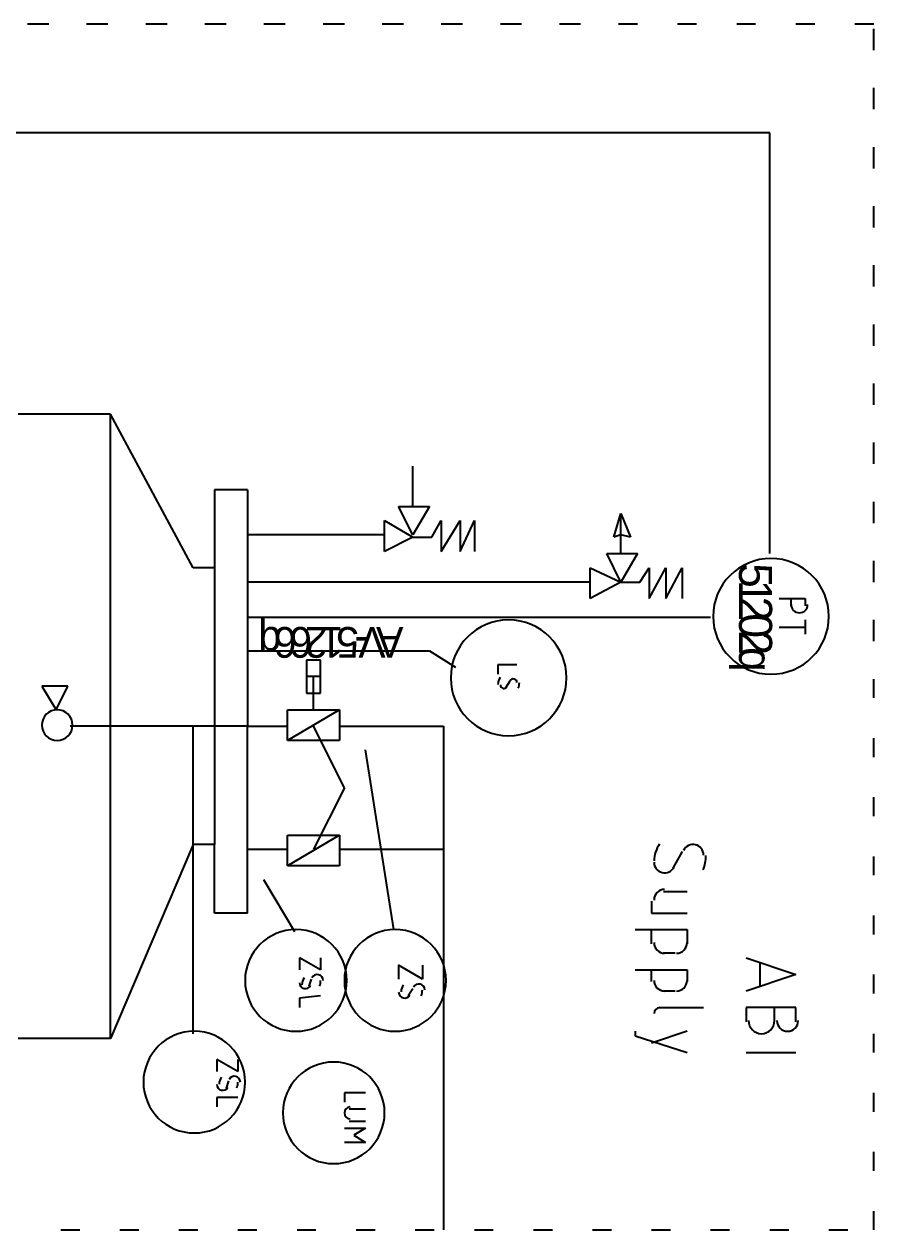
# Model space of a CAD drawing. Header units: millimetres. Extents: x 0 to 33.1, y 1.5 to 45.3.
# Drawn here: x 10.43 to 11.03, y 35.056 to 35.906 of the extents above; entities that cross this region are included whole.
import ezdxf

# ---------------------------------------------------------------- set-up
doc = ezdxf.new("R2010")
doc.units = ezdxf.units.MM
doc.header["$MEASUREMENT"] = 0
doc.layers.get('0').update_dxf_attribs({"linetype": 'CONTINUOUS'})

msp = doc.modelspace()

# ---------------------------------------------------------------- linework, layer by layer
at = {"color": 140, "linetype": 'Continuous'}
for p, q in [((10.4477, 35.9061), (10.4328, 35.9061)), ((10.4894, 35.9061), (10.4744, 35.9061)), ((10.5311, 35.9061), (10.5161, 35.9061)), ((10.5727, 35.9061), (10.5578, 35.9061)), ((10.6144, 35.9061), (10.5994, 35.9061)), ((10.6561, 35.9061), (10.6411, 35.9061)), ((10.6977, 35.9061), (10.6828, 35.9061)), ((10.7394, 35.9061), (10.7244, 35.9061)), ((10.7811, 35.9061), (10.7661, 35.9061)), ((10.8227, 35.9061), (10.8078, 35.9061)), ((10.8628, 35.9061), (10.8494, 35.9061)), ((10.9045, 35.9061), (10.8911, 35.9061)), ((10.9461, 35.9061), (10.9328, 35.9061)), ((10.9878, 35.9061), (10.9744, 35.9061)), ((11.0295, 35.9061), (11.0161, 35.9061)), ((11.0295, 35.8878), (11.0295, 35.9028)), ((11.0295, 35.8461), (11.0295, 35.8611)), ((10.9561, 35.8294), (10.3211, 35.8294)), ((10.9561, 35.5328), (10.9561, 35.8294)), ((11.0295, 35.8044), (11.0295, 35.8194)), ((11.0295, 35.7628), (11.0295, 35.7778)), ((11.0295, 35.7211), (11.0295, 35.7361)), ((11.0295, 35.6794), (11.0295, 35.6944)), ((11.0295, 35.6378), (11.0295, 35.6528)), ((10.4911, 35.6311), (10.4261, 35.6311)), ((10.5494, 35.5228), (10.4911, 35.6311)), ((10.4911, 35.1911), (10.4911, 35.6311)), ((11.0295, 35.5961), (11.0295, 35.6111)), ((10.7044, 35.5661), (10.7044, 35.5944)), ((10.5878, 35.5778), (10.5645, 35.5778)), ((10.5645, 35.5778), (10.5645, 35.5228)), ((10.5878, 35.5778), (10.5878, 35.4111)), ((10.7044, 35.5461), (10.6944, 35.5661)), ((10.6944, 35.5661), (10.7161, 35.5661)), ((10.7161, 35.5661), (10.7044, 35.5461)), ((11.0295, 35.5544), (11.0295, 35.5694)), ((10.6845, 35.5344), (10.6845, 35.5561)), ((10.6845, 35.5561), (10.7044, 35.5444)), ((10.7178, 35.5444), (10.7244, 35.5561)), ((10.7244, 35.5561), (10.7244, 35.5344)), ((10.7244, 35.5344), (10.7378, 35.5561)), ((10.7378, 35.5561), (10.7378, 35.5344)), ((10.7378, 35.5344), (10.7478, 35.5561)), ((10.7478, 35.5561), (10.7478, 35.5344)), ((10.8461, 35.5444), (10.8511, 35.5611)), ((10.8511, 35.5611), (10.8578, 35.5444)), ((10.8511, 35.5611), (10.8578, 35.5444)), ((10.8511, 35.5328), (10.8511, 35.5611)), ((10.6845, 35.5461), (10.5878, 35.5461)), ((10.7044, 35.5444), (10.6845, 35.5344)), ((10.7044, 35.5444), (10.7178, 35.5444)), ((10.8511, 35.5461), (10.8461, 35.5444)), ((10.8578, 35.5444), (10.8511, 35.5461)), ((10.8578, 35.5444), (10.8511, 35.5461)), ((10.8511, 35.5128), (10.8411, 35.5328)), ((10.8411, 35.5328), (10.8628, 35.5328)), ((10.8628, 35.5328), (10.8511, 35.5128)), ((10.5645, 35.5228), (10.5494, 35.5228)), ((10.5645, 35.5228), (10.5645, 35.3278)), ((10.8294, 35.5011), (10.8294, 35.5228)), ((10.8294, 35.5228), (10.8511, 35.5128)), ((10.8644, 35.5128), (10.8711, 35.5228)), ((10.8711, 35.5228), (10.8711, 35.5011)), ((10.8711, 35.5011), (10.8828, 35.5228)), ((10.8828, 35.5228), (10.8828, 35.5011)), ((10.8828, 35.5011), (10.8944, 35.5228)), ((10.8944, 35.5228), (10.8944, 35.5011)), ((11.0295, 35.5128), (11.0295, 35.5278)), ((10.8294, 35.5128), (10.5878, 35.5128)), ((10.8511, 35.5128), (10.8294, 35.5011)), ((10.8511, 35.5128), (10.8644, 35.5128)), ((10.9628, 35.5011), (10.9811, 35.5011)), ((10.9711, 35.4961), (10.9711, 35.5011)), ((10.9811, 35.5011), (10.9811, 35.4961)), ((10.9144, 35.4878), (10.5878, 35.4878)), ((10.9628, 35.4811), (10.9811, 35.4811)), ((10.9811, 35.4861), (10.9811, 35.4761)), ((11.0295, 35.4711), (11.0295, 35.4861)), ((10.5878, 35.4644), (10.7161, 35.4644)), ((10.7161, 35.4644), (10.7344, 35.4528)), ((10.6394, 35.4578), (10.6294, 35.4578)), ((10.6294, 35.4578), (10.6294, 35.4344)), ((10.6394, 35.4344), (10.6394, 35.4578)), ((10.7778, 35.4544), (10.7644, 35.4544)), ((10.7644, 35.4544), (10.7644, 35.4478)), ((10.6394, 35.4461), (10.6294, 35.4461)), ((10.6344, 35.4228), (10.6344, 35.4461)), ((10.4428, 35.4394), (10.4528, 35.4228)), ((10.4611, 35.4394), (10.4428, 35.4394)), ((10.4528, 35.4228), (10.4611, 35.4394)), ((10.7728, 35.4428), (10.7694, 35.4378)), ((11.0295, 35.4311), (11.0295, 35.4444)), ((10.6294, 35.4344), (10.6394, 35.4344)), ((10.6161, 35.4011), (10.6161, 35.4228)), ((10.6161, 35.4228), (10.6528, 35.4228)), ((10.6528, 35.4228), (10.6161, 35.4011)), ((10.6528, 35.4228), (10.6528, 35.4011)), ((10.5878, 35.4111), (10.4628, 35.4111)), ((10.5494, 35.1944), (10.5494, 35.4111)), ((10.5878, 35.4111), (10.6161, 35.4111)), ((10.5878, 35.2794), (10.5878, 35.4111)), ((10.6561, 35.3678), (10.6344, 35.4111)), ((10.6528, 35.4111), (10.7261, 35.4111)), ((10.7261, 35.4111), (10.7261, 35.1661)), ((11.0295, 35.3894), (11.0295, 35.4028)), ((10.6528, 35.4011), (10.6161, 35.4011)), ((10.6911, 35.2678), (10.6711, 35.3944)), ((10.6561, 35.3678), (10.6344, 35.3244)), ((11.0295, 35.3478), (11.0295, 35.3611)), ((10.5494, 35.3278), (10.4911, 35.1911)), ((10.5645, 35.3278), (10.5494, 35.3278)), ((10.5645, 35.2794), (10.5645, 35.3278)), ((10.6161, 35.3128), (10.6161, 35.3344)), ((10.6161, 35.3344), (10.6528, 35.3344)), ((10.6528, 35.3344), (10.6161, 35.3128)), ((10.6528, 35.3344), (10.6528, 35.3128)), ((10.7261, 35.3278), (10.7261, 35.0561)), ((10.5878, 35.3244), (10.6161, 35.3244)), ((10.6528, 35.3244), (10.7261, 35.3244)), ((10.8944, 35.3228), (10.8878, 35.3111)), ((11.0295, 35.3061), (11.0295, 35.3194)), ((10.6528, 35.3128), (10.6161, 35.3128)), ((10.6211, 35.2661), (10.5994, 35.3028)), ((10.8978, 35.2944), (10.8811, 35.2944)), ((10.8728, 35.2878), (10.8728, 35.2794)), ((10.5878, 35.2794), (10.5645, 35.2794)), ((10.8728, 35.2794), (10.8978, 35.2794)), ((11.0295, 35.2644), (11.0295, 35.2778)), ((10.8611, 35.2678), (10.8978, 35.2678)), ((10.8728, 35.2578), (10.8728, 35.2678)), ((10.8978, 35.2678), (10.8978, 35.2578)), ((10.8894, 35.2511), (10.8811, 35.2511)), ((10.6394, 35.2394), (10.6245, 35.2478)), ((10.6245, 35.2478), (10.6245, 35.2394)), ((10.6394, 35.2478), (10.6394, 35.2394)), ((10.7111, 35.2328), (10.6944, 35.2428)), ((10.6944, 35.2428), (10.6944, 35.2328)), ((10.7111, 35.2428), (10.7111, 35.2328)), ((10.9395, 35.2478), (10.9744, 35.2361)), ((10.9494, 35.2278), (10.9494, 35.2444)), ((10.6328, 35.2328), (10.6311, 35.2278)), ((10.8611, 35.2394), (10.8978, 35.2394)), ((10.8728, 35.2311), (10.8728, 35.2394)), ((10.8978, 35.2394), (10.8978, 35.2311)), ((10.9744, 35.2361), (10.9395, 35.2244)), ((11.0295, 35.2228), (11.0295, 35.2361)), ((10.7044, 35.2261), (10.7011, 35.2211)), ((10.8894, 35.2244), (10.8811, 35.2244)), ((10.6394, 35.2211), (10.6245, 35.2194)), ((10.6245, 35.2194), (10.6245, 35.2128)), ((10.8778, 35.2128), (10.9094, 35.2128)), ((10.9395, 35.2128), (10.9395, 35.2028)), ((10.9744, 35.2128), (10.9395, 35.2128)), ((10.9594, 35.2028), (10.9594, 35.2128)), ((10.9744, 35.2028), (10.9744, 35.2128)), ((10.4911, 35.1911), (10.4261, 35.1911)), ((10.8611, 35.1961), (10.8611, 35.1928)), ((10.8611, 35.1928), (10.8978, 35.1811)), ((10.8978, 35.1961), (10.8728, 35.1878)), ((11.0295, 35.1811), (11.0295, 35.1944)), ((10.5811, 35.1678), (10.5661, 35.1761)), ((10.5661, 35.1761), (10.5661, 35.1678)), ((10.5811, 35.1761), (10.5811, 35.1678)), ((10.9395, 35.1811), (10.9744, 35.1811)), ((10.5744, 35.1611), (10.5727, 35.1561)), ((10.5811, 35.1494), (10.5661, 35.1494)), ((10.5661, 35.1494), (10.5661, 35.1428)), ((10.6711, 35.1528), (10.6561, 35.1528)), ((10.6561, 35.1528), (10.6561, 35.1461)), ((11.0295, 35.1394), (11.0295, 35.1528)), ((10.6711, 35.1411), (10.6594, 35.1411)), ((10.6594, 35.1328), (10.6711, 35.1328)), ((10.6561, 35.1278), (10.6711, 35.1278)), ((10.6711, 35.1278), (10.6628, 35.1228)), ((10.6628, 35.1228), (10.6711, 35.1178)), ((10.6711, 35.1178), (10.6561, 35.1178)), ((11.0295, 35.0978), (11.0295, 35.1111)), ((11.0295, 35.0561), (11.0295, 35.0694)), ((10.4561, 35.0561), (10.4695, 35.0561)), ((10.4978, 35.0561), (10.5111, 35.0561)), ((10.5394, 35.0561), (10.5528, 35.0561)), ((10.5811, 35.0561), (10.5945, 35.0561)), ((10.6228, 35.0561), (10.6361, 35.0561)), ((10.6644, 35.0561), (10.6778, 35.0561)), ((10.7061, 35.0561), (10.7195, 35.0561)), ((10.7478, 35.0561), (10.7611, 35.0561)), ((10.7894, 35.0561), (10.8028, 35.0561)), ((10.8311, 35.0561), (10.8445, 35.0561)), ((10.8728, 35.0561), (10.8861, 35.0561)), ((10.9144, 35.0561), (10.9278, 35.0561)), ((10.9561, 35.0561), (10.9695, 35.0561)), ((10.9978, 35.0561), (11.0111, 35.0561))]:
    msp.add_line(p, q, dxfattribs=at)
for points in [[(10.9569, 35.5294), (10.9344, 35.5294), (10.9161, 35.5111), (10.9161, 35.4886)], [(10.9978, 35.4886), (10.9978, 35.5111), (10.9795, 35.5294), (10.9569, 35.5294)], [(10.9711, 35.4969), (10.9711, 35.4938), (10.9737, 35.4911), (10.977, 35.4911)], [(10.977, 35.4911), (10.9802, 35.4911), (10.9828, 35.4938), (10.9828, 35.4969)], [(10.9161, 35.4886), (10.9161, 35.466), (10.9344, 35.4478), (10.9569, 35.4478)], [(10.9569, 35.4478), (10.9795, 35.4478), (10.9978, 35.466), (10.9978, 35.4886)], [(10.7719, 35.4861), (10.7494, 35.4861), (10.7311, 35.4678), (10.7311, 35.4453)], [(10.8128, 35.4453), (10.8128, 35.4678), (10.7945, 35.4861), (10.7719, 35.4861)], [(10.7311, 35.4453), (10.7311, 35.4228), (10.7494, 35.4044), (10.7719, 35.4044)], [(10.766, 35.4454), (10.7651, 35.444), (10.7645, 35.4424), (10.7644, 35.4406)], [(10.7719, 35.4044), (10.7945, 35.4044), (10.8128, 35.4228), (10.8128, 35.4453)], [(10.7661, 35.4403), (10.7661, 35.439), (10.7669, 35.4381), (10.7681, 35.4378)], [(10.7681, 35.4378), (10.7692, 35.4376), (10.7703, 35.4382), (10.7708, 35.4392)], [(10.7758, 35.4444), (10.7747, 35.4447), (10.7735, 35.4442), (10.7731, 35.4431)], [(10.7778, 35.4419), (10.7778, 35.4432), (10.777, 35.4442), (10.7758, 35.4444)], [(10.7787, 35.4379), (10.7792, 35.4392), (10.7795, 35.4406), (10.7795, 35.4419)], [(10.4536, 35.4228), (10.4476, 35.4228), (10.4428, 35.4179), (10.4428, 35.4119)], [(10.4645, 35.4119), (10.4645, 35.4179), (10.4596, 35.4228), (10.4536, 35.4228)], [(10.4428, 35.4119), (10.4428, 35.406), (10.4476, 35.4011), (10.4536, 35.4011)], [(10.4536, 35.4011), (10.4596, 35.4011), (10.4645, 35.406), (10.4645, 35.4119)], [(10.8784, 35.3281), (10.876, 35.3246), (10.8746, 35.3204), (10.8745, 35.3163)], [(10.9037, 35.3276), (10.9003, 35.3283), (10.8968, 35.3268), (10.8952, 35.3236)], [(10.9094, 35.3203), (10.9094, 35.3238), (10.9071, 35.3268), (10.9037, 35.3276)], [(10.9091, 35.31), (10.9104, 35.3132), (10.9111, 35.3165), (10.9111, 35.32)], [(10.8745, 35.3153), (10.8745, 35.3118), (10.8768, 35.3087), (10.8802, 35.3081)], [(10.8802, 35.3081), (10.8836, 35.3072), (10.887, 35.3087), (10.8886, 35.3119)], [(10.8819, 35.2961), (10.8778, 35.2961), (10.8745, 35.2928), (10.8745, 35.2886)], [(10.622, 35.2678), (10.6022, 35.2678), (10.5861, 35.2518), (10.5861, 35.2319)], [(10.6578, 35.2319), (10.6578, 35.2518), (10.6417, 35.2678), (10.622, 35.2678)], [(10.6919, 35.2678), (10.6722, 35.2678), (10.6561, 35.2518), (10.6561, 35.2319)], [(10.7278, 35.2319), (10.7278, 35.2518), (10.7117, 35.2678), (10.6919, 35.2678)], [(10.8745, 35.2586), (10.8745, 35.2544), (10.8778, 35.2511), (10.8819, 35.2511)], [(10.8903, 35.2511), (10.8944, 35.2511), (10.8978, 35.2544), (10.8978, 35.2586)], [(10.6277, 35.2338), (10.6267, 35.2324), (10.6262, 35.2307), (10.6261, 35.2289)], [(10.6379, 35.236), (10.636, 35.2364), (10.6341, 35.2356), (10.6332, 35.2338)], [(10.6411, 35.2319), (10.6411, 35.2339), (10.6398, 35.2356), (10.6379, 35.236)], [(10.5861, 35.2319), (10.5861, 35.2121), (10.6022, 35.1961), (10.622, 35.1961)], [(10.622, 35.1961), (10.6417, 35.1961), (10.6578, 35.2121), (10.6578, 35.2319)], [(10.6245, 35.2303), (10.6245, 35.2283), (10.6258, 35.2267), (10.6277, 35.2263)], [(10.6277, 35.2263), (10.6296, 35.2258), (10.6315, 35.2267), (10.6323, 35.2285)], [(10.6387, 35.2279), (10.6392, 35.2292), (10.6394, 35.2306), (10.6394, 35.2319)], [(10.6561, 35.2319), (10.6561, 35.2121), (10.6722, 35.1961), (10.6919, 35.1961)], [(10.6919, 35.1961), (10.7117, 35.1961), (10.7278, 35.2121), (10.7278, 35.2319)], [(10.6977, 35.2287), (10.6967, 35.2274), (10.6962, 35.2257), (10.6961, 35.2239)], [(10.7095, 35.2293), (10.7077, 35.2297), (10.7057, 35.2289), (10.7049, 35.2272)], [(10.7128, 35.2253), (10.7128, 35.2272), (10.7114, 35.2289), (10.7095, 35.2293)], [(10.7103, 35.2212), (10.7108, 35.2225), (10.7111, 35.2239), (10.7111, 35.2253)], [(10.8745, 35.2319), (10.8745, 35.2278), (10.8778, 35.2244), (10.8819, 35.2244)], [(10.8903, 35.2244), (10.8944, 35.2244), (10.8978, 35.2278), (10.8978, 35.2319)], [(10.6944, 35.2236), (10.6944, 35.2217), (10.6958, 35.22), (10.6977, 35.2196)], [(10.6977, 35.2196), (10.6995, 35.2192), (10.7015, 35.22), (10.7023, 35.2217)], [(10.8786, 35.2128), (10.8763, 35.2128), (10.8745, 35.2108), (10.8745, 35.2086)], [(10.9411, 35.2036), (10.9411, 35.1986), (10.9452, 35.1944), (10.9503, 35.1944)], [(10.9503, 35.1944), (10.9553, 35.1944), (10.9594, 35.1986), (10.9594, 35.2036)], [(10.9611, 35.2036), (10.9611, 35.1994), (10.9645, 35.1961), (10.9686, 35.1961)], [(10.9686, 35.1961), (10.9728, 35.1961), (10.9761, 35.1994), (10.9761, 35.2036)], [(10.5503, 35.1961), (10.5305, 35.1961), (10.5144, 35.18), (10.5144, 35.1603)], [(10.5861, 35.1603), (10.5861, 35.18), (10.57, 35.1961), (10.5503, 35.1961)], [(10.6486, 35.1744), (10.6288, 35.1744), (10.6128, 35.1585), (10.6128, 35.1386)], [(10.6845, 35.1386), (10.6845, 35.1585), (10.6684, 35.1744), (10.6486, 35.1744)], [(10.5795, 35.1643), (10.5777, 35.1647), (10.5757, 35.1639), (10.5749, 35.1622)], [(10.5144, 35.1603), (10.5144, 35.1404), (10.5305, 35.1244), (10.5503, 35.1244)], [(10.5503, 35.1244), (10.57, 35.1244), (10.5861, 35.1404), (10.5861, 35.1603)], [(10.5661, 35.1586), (10.5661, 35.1567), (10.5675, 35.155), (10.5693, 35.1546)], [(10.5693, 35.1638), (10.5684, 35.1624), (10.5678, 35.1607), (10.5678, 35.1589)], [(10.5693, 35.1546), (10.5712, 35.1542), (10.5731, 35.155), (10.574, 35.1568)], [(10.5828, 35.1603), (10.5827, 35.1622), (10.5814, 35.1639), (10.5795, 35.1643)], [(10.5803, 35.1563), (10.5808, 35.1575), (10.5811, 35.1589), (10.5811, 35.1603)], [(10.6603, 35.1428), (10.6579, 35.1428), (10.6561, 35.1408), (10.6561, 35.1386)], [(10.6128, 35.1386), (10.6128, 35.1188), (10.6288, 35.1028), (10.6486, 35.1028)], [(10.6486, 35.1028), (10.6684, 35.1028), (10.6845, 35.1188), (10.6845, 35.1386)], [(10.6561, 35.1386), (10.6561, 35.1363), (10.658, 35.1344), (10.6603, 35.1344)]]:
    msp.add_open_spline(points, degree=3, dxfattribs=at)

# ---------------------------------------------------------------- texts
at = {"color": 140}
for s, height, rotation, p in [('5', 0.023333, 270, (10.9344, 35.5261)), ('1', 0.023333, 270, (10.9344, 35.5143)), ('2', 0.023333, 270, (10.9344, 35.5025)), ('q', 0.021667, 180, (10.6116, 35.4811)), ('0', 0.023333, 270, (10.9344, 35.4907)), ('6', 0.021667, 180, (10.6225, 35.4811)), ('6', 0.021667, 180, (10.6335, 35.4811)), ('2', 0.021667, 180, (10.6444, 35.4811)), ('1', 0.021667, 180, (10.6554, 35.4811)), ('5', 0.021667, 180, (10.6664, 35.4811)), ('V', 0.021667, 180, (10.6853, 35.4811)), ('A', 0.021667, 180, (10.6978, 35.4811)), ('-', 0.021667, 180, (10.673, 35.4811)), ('2', 0.023333, 270, (10.9344, 35.4787)), ('q', 0.023333, 270, (10.9344, 35.4669))]:
    msp.add_text(s, height=height, rotation=rotation, dxfattribs=at).set_placement(p)

doc.saveas('drawing.dxf')
